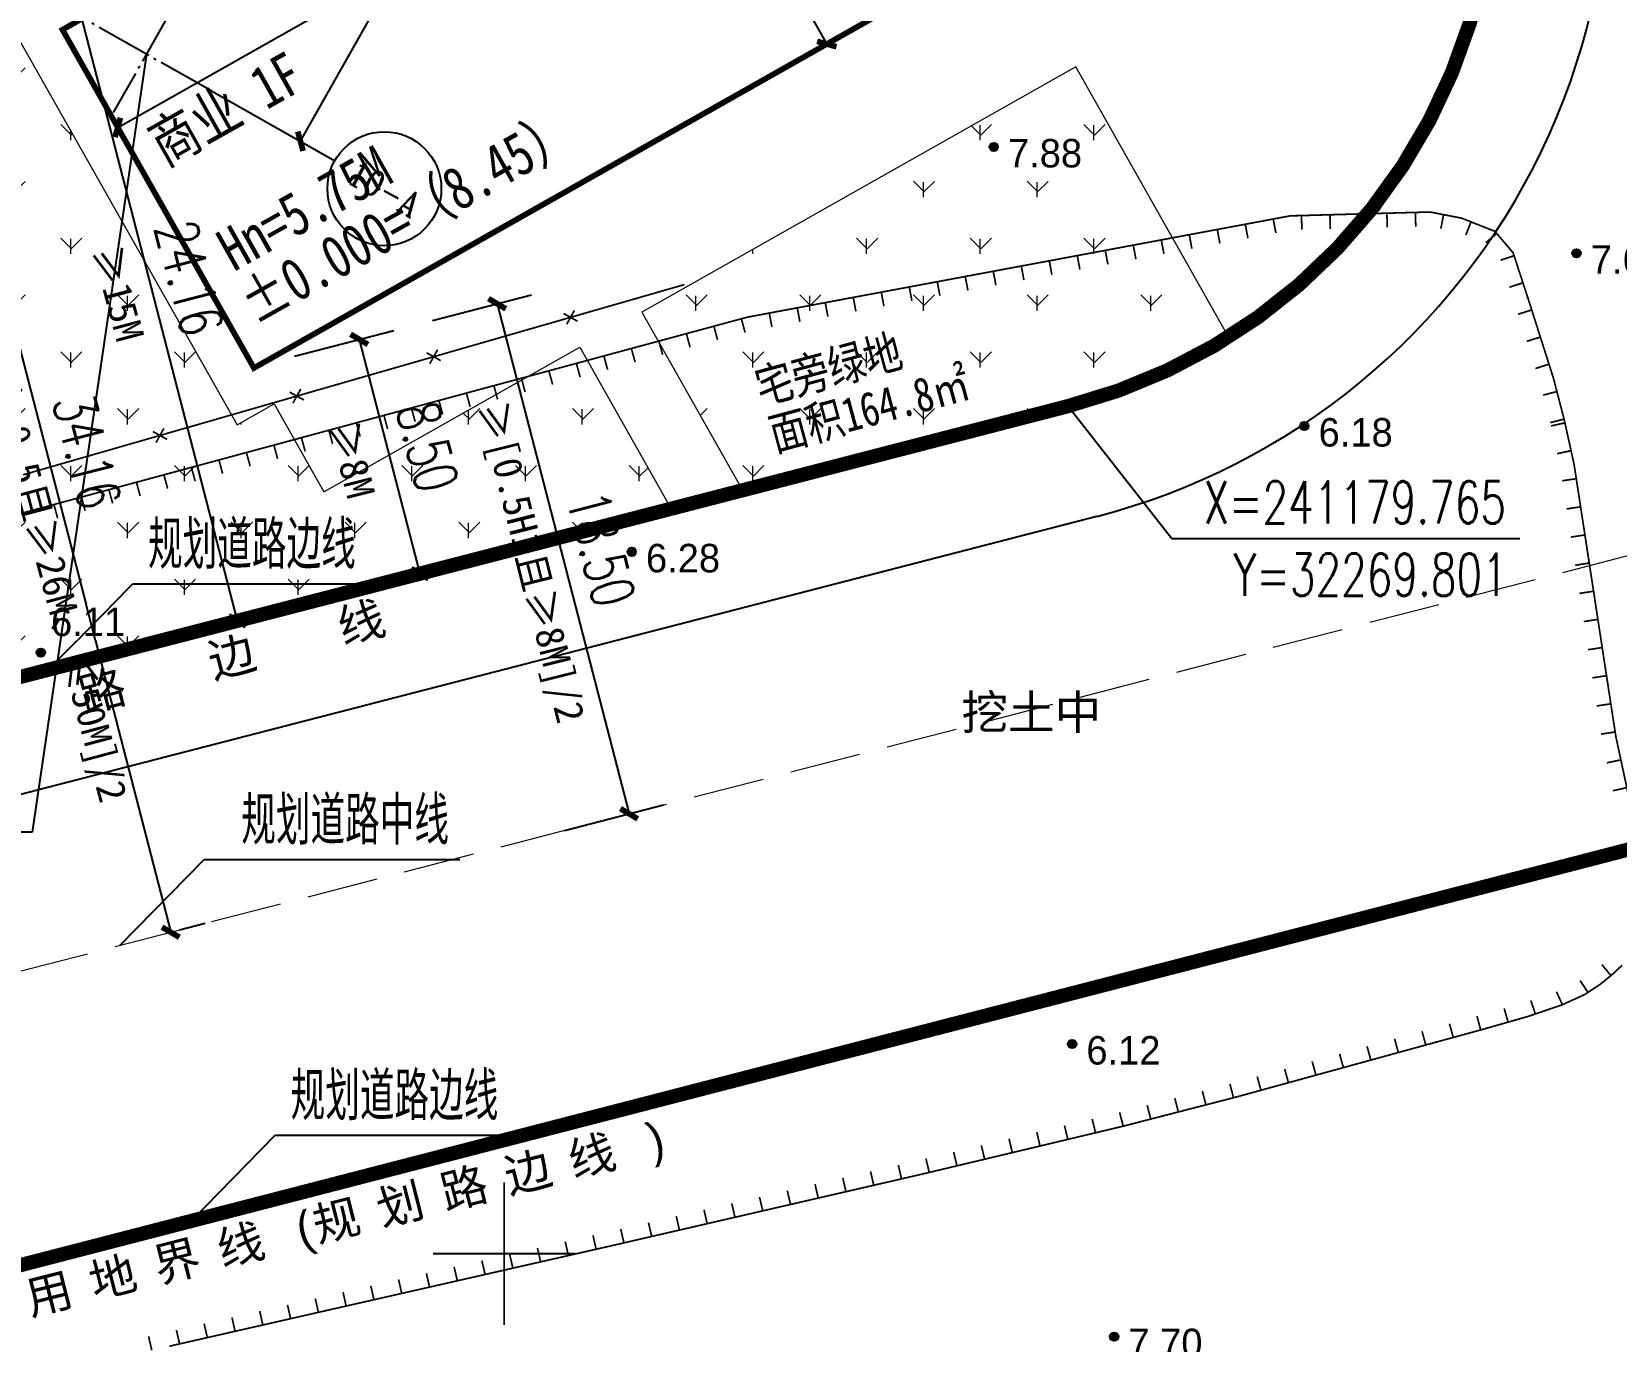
# Model space of a CAD drawing. Extents: x -83084 to 31773731, y -158416 to 241421036.
# Drawn here: x 32233.4 to 32289, y 241146.9 to 241192.9 of the extents above; entities that cross this region are included whole.
import ezdxf
from ezdxf.enums import TextEntityAlignment as Align
from ezdxf.xclip import XClip

# ---------------------------------------------------------------- set-up
doc = ezdxf.new("R2010")
doc.units = 0
doc.header["$LTSCALE"] = 1000
doc.header["$MEASUREMENT"] = 0
doc.header["$XCLIPFRAME"] = 0
for name, pattern in [('10010', [0]), ('2', [0]), ('721020', [0]), ('721120', [0]), ('CENTER2', [1.125, 0.75, -0.125, 0.125, -0.125]), ('DASH', [0.35, 0.25, -0.1]), ('DOTE', [2.42, 2, -0.2, 0.02, -0.2])]:
    doc.linetypes.add(name, pattern=pattern)
for name, color, linetype in [('AXIS', 3, 'Continuous'), ('AXIS_TEXT', 7, 'Continuous'), ('DIM_COOR', 3, 'Continuous'), ('DIM_LEAD', 3, 'Continuous'), ('DOTE', 14, 'DOTE'), ('GZ_BJT_总平面', 2, 'Continuous'), ('GZ_BJT_指标表', 7, 'Continuous'), ('GZ_BJT_用地界线', 1, 'Continuous'), ('GZ_BJT_绿地', 3, 'Continuous'), ('PUB_DIM', 3, 'Continuous'), ('PUB_TEXT', 7, 'Continuous'), ('Road_2', 134, 'Continuous'), ('ROOF', 4, 'Continuous'), ('规划道路边线', 165, 'Continuous')]:
    doc.layers.add(name, color=color, linetype=linetype)
doc.layers.add('地形', color=7, linetype='Continuous', true_color=0x323232)
doc.layers.add('建筑控制线', color=7, linetype='Continuous', true_color=0xff0505)
doc.layers.add('户型填色', color=252, linetype='Continuous', lineweight=0, plot=False)
for name, color, linetype, lineweight in [('绿地', 86, 'Continuous', 0), ('道路中线', 252, 'Continuous', 0), ('间距公式核对', 241, 'Continuous', 0)]:
    doc.layers.add(name, color=color, linetype=linetype, lineweight=lineweight)
doc.styles.add('_TCH_AXIS', font='COMPLEX', dxfattribs={"bigfont": 'GBCBIG'})
doc.styles.add('_TCH_DIM', font='SIMPLEX', dxfattribs={"bigfont": 'GBCBIG'})
doc.styles.add('_TCH_DIM_T3', font='SIMPLEX', dxfattribs={"width": 0.705882, "bigfont": 'GBCBIG'})
doc.styles.add('COMPLEX', font='COMPLEX')
doc.styles.add('DMHT', font='')
doc.styles.add('GKST', font='')
doc.styles.add('HZTXT', font='simhei.ttf')
doc.styles.add('JMHT', font='')
doc.styles.add('SXHT', font='')
doc.styles.add('黑体', font='simhei.ttf')
doc.styles.get('DMHT').set_extended_font_data('方正细等线简体')
doc.styles.get('GKST').set_extended_font_data('方正细等线简体')
doc.styles.get('JMHT').set_extended_font_data('方正细等线简体')
doc.styles.get('SXHT').set_extended_font_data('方正细等线简体')
doc.dimstyles.new('_TCH_ARCH_M_M&&1', dxfattribs={"dimtxt": 1.4875, "dimasz": 0.5, "dimexe": 1.25, "dimexo": 1.5, "dimgap": 0.63125, "dimtad": 1, "dimzin": 0, "dimdsep": 46, "dimtxsty": '_TCH_DIM_T3', "dimblk": 'ARCHTICK', "dimcen": 0.09, "dimclrt": 7, "dimazin": 2, "dimtfac": 1, "dimtdec": 0, "dimtix": 1, "dimtmove": 2, "dimatfit": 3, "dimfxl": 0, "dimtolj": 1, "dimtzin": 0, "dimarcsym": 0})
pattern_1 = [(90, (0, 0), (-1.99559095, 1.99559095), [0.52916132, -3.4620203]), (45, (0, 0), (-1.99559231, 1.99559231), [0.52916132, -2.2930323]), (135, (0, 0), (-1.99559231, -1.99559231), [0.52916132, -2.2930323])]

# ---------------------------------------------------------------- blocks, each defined once
blk = doc.blocks.new('jjjg')
at = {"layer": '建筑控制线', "color": 1, "linetype": 'CENTER2', "ltscale": 0.01, "const_width": 0.5}
blk.add_lwpolyline([(336.982, 292.091), (359.271, 296.561), (418.192, 308.38), (427.047, 309.682), (440.681, 282.215), (445.195, 273.123), (466.343, 230.518), (514.694, 142.859), (494.359, 136.702), (383.239, 107.973), (344.513, 97.96)], dxfattribs=at)
blk.add_lwpolyline([(341.257, 272.55), (357.562, 275.82), (421.674, 288.68, -0.217433), (437.845, 284.89, -0.048847), (440.681, 282.215), (445.195, 273.123, 0.074148), (468.473, 212.548), (486.181, 181.252, -0.182676), (488.344, 167.276, -0.284842), (473.781, 152.039), (378.233, 127.336, -0.414214), (366.048, 134.514), (335.41, 253.018), (334.652, 255.949), (333.542, 260.242, -0.43043), (341.257, 272.55, -0.099303)], format="xyb", dxfattribs=at)
for points in [[(437.845, 284.89, 0.217433), (421.674, 288.68), (357.562, 275.82), (361.317, 261.297), (334.652, 255.949), (366.048, 134.514, 0.414214), (378.233, 127.336), (473.781, 152.039, 0.284842), (488.344, 167.276), (464.121, 210.086, -0.088788)], [(494.359, 136.702), (383.239, 107.973), (344.513, 97.96), (232.405, 68.975), (183.609, 58.956), (152.953, 183.282), (146.967, 207.555), (168.731, 244.6), (203.627, 103.082, 0.417511), (228.052, 88.507), (339.507, 117.323, 0.414214), (346.685, 129.508), (366.048, 134.514, 0.414214), (378.233, 127.336), (473.781, 152.039, 0.284842), (488.344, 167.276, 0.182676), (486.181, 181.252), (468.473, 212.548, -0.074148), (445.195, 273.123), (466.343, 230.518), (514.694, 142.859)], [(494.359, 136.702), (383.239, 107.973), (344.513, 97.96), (232.405, 68.975), (183.609, 58.956), (152.953, 183.282), (146.967, 207.555), (168.731, 244.6), (203.627, 103.082, 0.417511), (228.052, 88.507), (339.507, 117.323, 0.414214), (346.685, 129.508), (366.048, 134.514, 0.414214), (378.233, 127.336), (473.781, 152.039, 0.284842), (488.344, 167.276, 0.182676), (486.181, 181.252), (468.473, 212.548, -0.074148), (445.195, 273.123), (466.343, 230.518), (514.694, 142.859)]]:
    blk.add_lwpolyline(points, format="xyb", close=True, dxfattribs=at)
blk = doc.blocks.new('24802001')
at = {"color": 0, "linetype": 'Continuous', "lineweight": -3, "const_width": 0.12}
for points in [[(-0.4, -0.4), (0.4, 0.4)], [(-0.4, 0.4), (0.4, -0.4)]]:
    blk.add_lwpolyline(points, dxfattribs=at)
blk = doc.blocks.new('85212001')
at = {"color": 0, "linetype": 'Continuous', "lineweight": -3, "const_width": 0.12}
blk.add_lwpolyline([(0, 0), (0, 1)], dxfattribs=at)
blk = doc.blocks.new('904')
at = {"linetype": '2'}
h = blk.add_hatch(color=0, dxfattribs=at)
edge = h.paths.add_edge_path(flags=0)
edge.add_arc((0, 0), 0.3, 0, 360)
at = {"color": 0, "linetype": 'Continuous', "lineweight": -3}
for radius in [0.3, 0.15]:
    blk.add_circle((0, 0), radius, dxfattribs=at)
blk = doc.blocks.new('ysdx12')
at = {"layer": '地形', "linetype": '721020', "lineweight": -3, "ltscale": 0.5, "const_width": 0.15}
blk.add_lwpolyline([(108.93, 203.583), (131.218, 208.054), (190.14, 219.873), (198.995, 221.175), (212.629, 193.708), (217.143, 184.616), (238.291, 142.011), (286.642, 54.352), (266.307, 48.195), (155.187, 19.465), (116.461, 9.453)], dxfattribs=at)
at = {"layer": '地形', "linetype": '721120', "lineweight": -3, "ltscale": 0.5, "const_width": 0.15}
blk.add_lwpolyline([(259.828, 76.979), (259.686, 76.539), (259.534, 76.102), (259.372, 75.669), (259.2, 75.239), (259.018, 74.814), (258.826, 74.393), (258.625, 73.977), (258.414, 73.565), (258.193, 73.159), (257.964, 72.757), (257.725, 72.362), (257.477, 71.971), (257.219, 71.587), (256.954, 71.208), (256.679, 70.836), (256.396, 70.47), (256.104, 70.111), (255.805, 69.759), (255.497, 69.414), (255.181, 69.076), (254.858, 68.745), (254.527, 68.422), (254.189, 68.106), (253.844, 67.799), (253.491, 67.499), (253.132, 67.208), (252.766, 66.926), (254.858, 68.745), (254.527, 68.422), (254.189, 68.106), (253.844, 67.799), (253.491, 67.499), (253.132, 67.208), (252.766, 66.926), (252.393, 66.651), (252.014, 66.386), (251.63, 66.129), (251.239, 65.881), (250.843, 65.643), (250.441, 65.413), (250.034, 65.193), (249.622, 64.983), (249.206, 64.782), (248.785, 64.591), (248.359, 64.409), (247.93, 64.237), (247.497, 64.076), (247.06, 63.924), (246.619, 63.783), (246.176, 63.651), (245.729, 63.532), (150.181, 38.829)], dxfattribs=at)
at = {"layer": '地形', "linetype": 'Continuous', "lineweight": -3, "ltscale": 0.5, "const_width": 0.06}
for points in [[(214.174, 30.517), (229.654, 34.036), (240.587, 36.558), (247.622, 38.235), (251.663, 39.277), (254.43, 40.038), (256.686, 40.657), (258.597, 41.182), (260.357, 41.664), (261.912, 42.111), (263.056, 42.501), (263.862, 42.867), (264.426, 43.24), (264.858, 43.596), (265.173, 43.894)], [(265.495, 49.416), (264.954, 51.939), (263.491, 61.477), (263.138, 63.076), (262.763, 64.518), (261.932, 67.13), (261.349, 68.919), (260.706, 69.671), (259.541, 70.132), (258.43, 70.348), (253.525, 70.213), (234.469, 66.656), (187.122, 53.859)], [(228.258, 66.649), (230.66, 67.34)], [(230.66, 67.34), (232.252, 67.798)], [(225.855, 65.958), (228.258, 66.649)], [(223.453, 65.266), (225.855, 65.958)], [(221.05, 64.575), (223.453, 65.266)], [(218.648, 63.884), (221.05, 64.575)], [(216.245, 63.192), (218.648, 63.884)], [(213.843, 62.501), (216.245, 63.192)], [(211.44, 61.81), (213.843, 62.501)], [(209.038, 61.118), (211.44, 61.81)]]:
    blk.add_lwpolyline(points, dxfattribs=at)
at = {"layer": '地形', "linetype": '10010', "lineweight": -3, "ltscale": 0.5, "const_width": 0.06}
for points in [[(225.928, 31.267), (225.928, 36.267)], [(223.428, 33.767), (228.428, 33.767)]]:
    blk.add_lwpolyline(points, dxfattribs=at)
at = {"layer": '地形', "linetype": 'Continuous', "xscale": 0.5, "yscale": 0.5}
for p in [(243.114, 72.633), (263.575, 68.898), (254.019, 62.832), (230.405, 58.414), (209.663, 54.875), (245.867, 41.129), (247.341, 30.853)]:
    blk.add_blockref('904', p, dxfattribs=at)
at = {"layer": '地形', "linetype": 'Continuous'}
for name, p, xscale, yscale, rotation in [('85212001', (252.929, 70.102), 0.4999999999999993, 0.4999999999999993, 190.5716898440321), ('85212001', (253.919, 70.224), 0.5000000000000007, 0.5000000000000007, 181.5823549339732), ('85212001', (254.918, 70.251), 0.5000000000000007, 0.5000000000000007, 181.5823549339732), ('85212001', (255.918, 70.279), 0.5000000000000007, 0.5000000000000007, 181.5823549339732), ('85212001', (256.917, 70.307), 0.5000000000000007, 0.5000000000000007, 181.5823549339732), ('85212001', (257.917, 70.334), 0.5000000000000007, 0.5000000000000007, 181.5823549339732), ('85212001', (258.908, 70.255), 0.4999999999999999, 0.4999999999999999, 168.9590588571441), ('85212001', (249.98, 69.551), 0.4999999999999993, 0.4999999999999993, 190.5716898440321), ('85212001', (250.963, 69.735), 0.4999999999999993, 0.4999999999999993, 190.5716898440321), ('85212001', (251.946, 69.918), 0.4999999999999993, 0.4999999999999993, 190.5716898440321), ('85212001', (259.871, 70.001), 0.5, 0.5, 158.428696666547), ('85212001', (260.772, 69.593), 0.4999999999999999, 0.4999999999999999, 130.5587654564703), ('85212001', (247.031, 69.001), 0.4999999999999993, 0.4999999999999993, 190.5716898440321), ('85212001', (248.014, 69.184), 0.4999999999999993, 0.4999999999999993, 190.5716898440321), ('85212001', (248.997, 69.368), 0.4999999999999993, 0.4999999999999993, 190.5716898440321), ('85212001', (244.082, 68.45), 0.4999999999999993, 0.4999999999999993, 190.5716898440321), ('85212001', (245.065, 68.634), 0.4999999999999993, 0.4999999999999993, 190.5716898440321), ('85212001', (246.048, 68.817), 0.4999999999999993, 0.4999999999999993, 190.5716898440321), ('85212001', (261.384, 68.812), 0.4999999999999999, 0.4999999999999999, 108.0434088575492), ('85212001', (241.133, 67.9), 0.4999999999999993, 0.4999999999999993, 190.5716898440321), ('85212001', (242.116, 68.083), 0.4999999999999993, 0.4999999999999993, 190.5716898440321), ('85212001', (243.099, 68.267), 0.4999999999999993, 0.4999999999999993, 190.5716898440321), ('85212001', (261.694, 67.861), 0.4999999999999999, 0.4999999999999999, 108.0434088575492), ('85212001', (238.184, 67.35), 0.4999999999999993, 0.4999999999999993, 190.5716898440321), ('85212001', (239.167, 67.533), 0.4999999999999993, 0.4999999999999993, 190.5716898440321), ('85212001', (240.15, 67.717), 0.4999999999999993, 0.4999999999999993, 190.5716898440321), ('24802001', (228.258, 66.649), 0.5, 0.5, 16.05305166288892), ('85212001', (235.235, 66.799), 0.4999999999999993, 0.4999999999999993, 190.5716898440321), ('85212001', (236.218, 66.983), 0.4999999999999993, 0.4999999999999993, 190.5716898440321), ('85212001', (237.201, 67.166), 0.4999999999999993, 0.4999999999999993, 190.5716898440321), ('85212001', (262.002, 66.91), 0.5, 0.5, 107.6451610176133), ('85212001', (233.29, 66.338), 0.4999999999999993, 0.4999999999999993, 195.1246256428708), ('85212001', (234.255, 66.599), 0.4999999999999993, 0.4999999999999993, 195.1246256428708), ('85212001', (231.359, 65.816), 0.4999999999999993, 0.4999999999999993, 195.1246256428708), ('85212001', (232.325, 66.077), 0.4999999999999993, 0.4999999999999993, 195.1246256428708), ('85212001', (262.305, 65.957), 0.5, 0.5, 107.6451610176133), ('24802001', (223.453, 65.266), 0.5, 0.5, 16.05305166288892), ('85212001', (229.429, 65.294), 0.4999999999999993, 0.4999999999999993, 195.1246256428708), ('85212001', (230.394, 65.555), 0.4999999999999993, 0.4999999999999993, 195.1246256428708), ('85212001', (226.533, 64.511), 0.4999999999999993, 0.4999999999999993, 195.1246256428708), ('85212001', (227.498, 64.772), 0.4999999999999993, 0.4999999999999993, 195.1246256428708), ('85212001', (228.463, 65.033), 0.4999999999999993, 0.4999999999999993, 195.1246256428708), ('85212001', (262.608, 65.004), 0.5, 0.5, 107.6451610176133), ('24802001', (218.648, 63.884), 0.5, 0.5, 16.05305166288892), ('85212001', (224.602, 63.989), 0.4999999999999993, 0.4999999999999993, 195.1246256428708), ('85212001', (225.567, 64.25), 0.4999999999999993, 0.4999999999999993, 195.1246256428708), ('85212001', (262.887, 64.044), 0.4999999999999993, 0.4999999999999993, 104.5930431756689), ('85212001', (222.671, 63.468), 0.4999999999999993, 0.4999999999999993, 195.1246256428708), ('85212001', (223.636, 63.729), 0.4999999999999993, 0.4999999999999993, 195.1246256428708), ('85212001', (220.74, 62.946), 0.4999999999999993, 0.4999999999999993, 195.1246256428708), ('85212001', (221.706, 63.207), 0.4999999999999993, 0.4999999999999993, 195.1246256428708), ('85212001', (263.138, 63.076), 0.4999999999999993, 0.4999999999999993, 104.5930431756689), ('85212001', (263.168, 62.943), 0.4999999999999999, 0.4999999999999999, 102.4259402652397), ('24802001', (213.843, 62.501), 0.5, 0.5, 16.05305166288892), ('85212001', (218.81, 62.424), 0.4999999999999993, 0.4999999999999993, 195.1246256428708), ('85212001', (219.775, 62.685), 0.4999999999999993, 0.4999999999999993, 195.1246256428708), ('85212001', (216.879, 61.902), 0.4999999999999993, 0.4999999999999993, 195.1246256428708), ('85212001', (217.844, 62.163), 0.4999999999999993, 0.4999999999999993, 195.1246256428708), ('85212001', (263.383, 61.967), 0.4999999999999999, 0.4999999999999999, 102.4259402652397), ('85212001', (214.948, 61.38), 0.4999999999999993, 0.4999999999999993, 195.1246256428708), ('85212001', (215.914, 61.641), 0.4999999999999993, 0.4999999999999993, 195.1246256428708), ('85212001', (213.017, 60.858), 0.4999999999999993, 0.4999999999999993, 195.1246256428708), ('85212001', (213.983, 61.119), 0.4999999999999993, 0.4999999999999993, 195.1246256428708), ('85212001', (263.566, 60.984), 0.5, 0.5, 98.72169645191003), ('85212001', (210.121, 60.076), 0.4999999999999993, 0.4999999999999993, 195.1246256428708), ('85212001', (211.087, 60.337), 0.4999999999999993, 0.4999999999999993, 195.1246256428708), ('85212001', (212.052, 60.597), 0.4999999999999993, 0.4999999999999993, 195.1246256428708), ('85212001', (263.718, 59.996), 0.5, 0.5, 98.72169645191003), ('85212001', (263.87, 59.007), 0.5, 0.5, 98.72169645191003), ('85212001', (264.021, 58.019), 0.5, 0.5, 98.72169645191003), ('85212001', (264.173, 57.03), 0.5, 0.5, 98.72169645191003), ('85212001', (264.325, 56.042), 0.5, 0.5, 98.72169645191003), ('85212001', (264.476, 55.053), 0.5, 0.5, 98.72169645191003), ('85212001', (264.628, 54.065), 0.5, 0.5, 98.72169645191003), ('85212001', (264.779, 53.077), 0.5, 0.5, 98.72169645191003), ('85212001', (264.931, 52.088), 0.5, 0.5, 98.72169645191003), ('85212001', (265.132, 51.109), 0.5, 0.5, 102.0973262038921), ('85212001', (265.341, 50.131), 0.5, 0.5, 102.0973262038921), ('85212001', (264.782, 43.534), 0.5, 0.5, 39.43586960715823), ('85212001', (263.977, 42.943), 0.4999999999999998, 0.4999999999999998, 33.5649019588983), ('85212001', (263.077, 42.511), 0.5, 0.5, 24.376673647756), ('85212001', (261.173, 41.899), 0.5, 0.5, 16.02630464209913), ('85212001', (262.131, 42.186), 0.4999999999999999, 0.4999999999999999, 18.82833510758352), ('85212001', (259.247, 41.36), 0.5, 0.5, 15.33572299813937), ('85212001', (260.212, 41.625), 0.5, 0.5, 15.33572299813937), ('85212001', (257.319, 40.831), 0.4999999999999999, 0.4999999999999999, 15.3472011310396), ('85212001', (258.283, 41.096), 0.4999999999999999, 0.4999999999999999, 15.3472011310396), ('85212001', (255.39, 40.301), 0.4999999999999999, 0.4999999999999999, 15.35688633928264), ('85212001', (256.354, 40.566), 0.4999999999999999, 0.4999999999999999, 15.35688633928264), ('85212001', (253.461, 39.772), 0.5, 0.5, 15.3630710755761), ('85212001', (254.426, 40.037), 0.5, 0.5, 15.3630710755761), ('85212001', (250.564, 38.994), 0.5, 0.5, 14.46326536941321), ('85212001', (251.532, 39.244), 0.5, 0.5, 14.46326536941321), ('85212001', (252.497, 39.507), 0.5, 0.5, 15.3630710755761), ('85212001', (248.627, 38.495), 0.5, 0.5, 14.46326536941321), ('85212001', (249.596, 38.744), 0.5, 0.5, 14.46326536941321), ('85212001', (246.687, 38.012), 0.4999999999999998, 0.4999999999999998, 13.4111293692861), ('85212001', (247.659, 38.245), 0.5, 0.5, 14.46326536941321), ('85212001', (243.768, 37.316), 0.4999999999999998, 0.4999999999999998, 13.4111293692861), ('85212001', (244.741, 37.548), 0.4999999999999998, 0.4999999999999998, 13.4111293692861), ('85212001', (245.714, 37.78), 0.4999999999999998, 0.4999999999999998, 13.4111293692861), ('85212001', (241.823, 36.852), 0.4999999999999998, 0.4999999999999998, 13.4111293692861), ('85212001', (242.796, 37.084), 0.4999999999999998, 0.4999999999999998, 13.4111293692861), ('85212001', (239.876, 36.394), 0.5, 0.5, 12.98779851339694), ('85212001', (240.85, 36.621), 0.4999999999999998, 0.4999999999999998, 13.4111293692861), ('85212001', (236.953, 35.72), 0.5, 0.5, 12.98779851339694), ('85212001', (237.927, 35.944), 0.5, 0.5, 12.98779851339694), ('85212001', (238.902, 36.169), 0.5, 0.5, 12.98779851339694), ('85212001', (235.004, 35.27), 0.5, 0.5, 12.98779851339694), ('85212001', (235.979, 35.495), 0.5, 0.5, 12.98779851339694), ('85212001', (232.081, 34.596), 0.5, 0.5, 12.98779851339694), ('85212001', (233.055, 34.821), 0.5, 0.5, 12.98779851339694), ('85212001', (234.03, 35.045), 0.5, 0.5, 12.98779851339694), ('85212001', (230.132, 34.146), 0.5, 0.5, 12.98779851339694), ('85212001', (231.106, 34.371), 0.5, 0.5, 12.98779851339694), ('85212001', (227.207, 33.48), 0.5, 0.5, 12.80955106662712), ('85212001', (228.182, 33.702), 0.5, 0.5, 12.80955106662712), ('85212001', (229.157, 33.923), 0.5, 0.5, 12.80955106662712), ('85212001', (225.257, 33.036), 0.5, 0.5, 12.80955106662712), ('85212001', (226.232, 33.258), 0.5, 0.5, 12.80955106662712), ('85212001', (222.331, 32.371), 0.5, 0.5, 12.80955106662712), ('85212001', (223.307, 32.593), 0.5, 0.5, 12.80955106662712), ('85212001', (224.282, 32.815), 0.5, 0.5, 12.80955106662712), ('85212001', (220.381, 31.928), 0.5, 0.5, 12.80955106662712), ('85212001', (221.356, 32.15), 0.5, 0.5, 12.80955106662712), ('85212001', (217.456, 31.263), 0.5, 0.5, 12.80955106662712), ('85212001', (218.431, 31.484), 0.5, 0.5, 12.80955106662712), ('85212001', (219.406, 31.706), 0.5, 0.5, 12.80955106662712), ('85212001', (215.506, 30.819), 0.5, 0.5, 12.80955106662712), ('85212001', (216.481, 31.041), 0.5, 0.5, 12.80955106662712), ('85212001', (213.556, 30.375), 0.5, 0.5, 12.88356726534161), ('85212001', (214.531, 30.598), 0.5, 0.5, 12.80955106662712)]:
    blk.add_blockref(name, p, dxfattribs=dict(at, xscale=xscale, yscale=yscale, rotation=rotation))
at = {"layer": '地形'}
for s, rotation, style, p in [('线', 14.8446, 'JMHT', (220.905, 55.941)), ('边', 14.8446, 'JMHT', (216.36, 54.736)), ('路', 14.8446, 'JMHT', (211.814, 53.532)), (')', 14.2384, 'SXHT', (231.241, 37.778)), ('线', 14.2384, 'SXHT', (228.999, 37.21)), ('边', 14.2384, 'SXHT', (226.757, 36.641)), ('路', 14.2384, 'SXHT', (224.516, 36.072)), ('划', 14.2384, 'SXHT', (222.274, 35.503)), ('规', 14.2384, 'SXHT', (220.032, 34.934)), ('(', 14.2384, 'SXHT', (218.912, 34.65)), ('线', 14.2384, 'SXHT', (216.67, 34.081)), ('界', 14.2384, 'SXHT', (214.428, 33.512)), ('地', 14.2384, 'SXHT', (212.186, 32.943)), ('用', 14.2384, 'SXHT', (209.945, 32.374))]:
    blk.add_text(s, height=1.2, rotation=rotation, dxfattribs=dict(at, style=style)).set_placement(p, align=Align.MIDDLE_CENTER)
at = {"layer": '地形', "style": 'GKST'}
blk.add_text('挖土中', height=1.2, dxfattribs=at).set_placement((241.981, 51.818), align=Align.BOTTOM_LEFT)
for points in [[(243.614, 73.033), (246.189, 73.033), (246.189, 71.783), (243.614, 71.783)], [(264.075, 69.298), (266.65, 69.298), (266.65, 68.048), (264.075, 68.048)], [(254.519, 63.232), (257.094, 63.232), (257.094, 61.982), (254.519, 61.982)], [(230.905, 58.814), (233.48, 58.814), (233.48, 57.564), (230.905, 57.564)], [(210.02, 56.573), (212.595, 56.573), (212.595, 55.323), (210.02, 55.323)], [(246.367, 41.529), (248.942, 41.529), (248.942, 40.279), (246.367, 40.279)], [(247.841, 31.253), (250.416, 31.253), (250.416, 30.003), (247.841, 30.003)]]:
    blk.add_wipeout(points).dxf.layer = '地形'
at = {"layer": '地形', "style": 'DMHT'}
for s, p in [('7.88', (243.614, 72.913)), ('7.63', (264.075, 69.178)), ('6.18', (254.519, 63.112)), ('6.28', (230.905, 58.694)), ('6.11', (210.02, 56.453)), ('6.12', (246.367, 41.409)), ('7.70', (247.841, 31.133))]:
    blk.add_text(s, height=1, dxfattribs=at).set_placement(p, align=Align.TOP_LEFT)
blk = doc.blocks.new('tr43')
at = {"linetype": 'ByBlock', "const_width": 0.2}
blk.add_lwpolyline([(58.076, -13.65), (58.076, 0), (7.276, 0), (-0.524, 0), (-0.524, 3.5), (-0.524, 25.3), (-14.174, 25.3), (-14.174, -5.023), (-5.547, -13.65)], close=True, dxfattribs=at)
blk = doc.blocks.new('Yms')
at = {"ltscale": 10}
blk.add_line((1, 3.701), (1, 0.401), dxfattribs=at)
at = {"ltscale": 10, "const_width": 0.2}
blk.add_lwpolyline([(-9.1, -9.75), (-5.35, -9.75), (-5.35, -6.1), (-2.4, -6.1), (-2.4, -4.499), (-0.7, -4.499), (-0.7, -4.699), (0.6, -4.699), (0.6, -8.799), (1.9, -8.799), (1.9, -10.249), (0.4, -10.249), (0.4, -13.199), (-1.6, -13.199), (-1.6, -11.899), (-3.7, -11.899), (-3.7, -17.499), (14.1, -17.499), (14.1, -11.899), (12, -11.899), (12, -13.199), (10, -13.199), (10, -10.249), (8.4, -10.249), (8.4, -7.299), (8.6, -7.299), (8.6, -4.999), (10, -4.999), (10, -3.199), (12.2, -3.199), (12.2, -5.599), (20.8, -5.599), (20.8, 1.301), (11.5, 1.301), (11.5, -0.999), (9.8, -0.999), (9.8, -2.499), (6.3, -2.499), (6.3, -0.999), (5.9, -0.999), (5.9, -0.759), (5, -0.759), (5, 1.001), (7.55, 1.001), (7.55, 3.201), (7.8, 3.201), (7.8, 6.901), (7.3, 6.901), (7.3, 12.801), (0.6, 12.801), (0.6, 9.201), (3, 9.201), (3, 6.901), (1.1, 6.901), (1.1, 3.701), (1.5, 3.701), (1.5, 0.401), (-0.7, 0.401), (-0.7, 1.801), (-2.4, 1.801), (-2.4, 3.4), (-5.35, 3.4), (-5.35, 7.05), (-9.1, 7.05), (-9.1, 2.05), (-9.6, 2.05), (-9.6, -4.75), (-9.1, -4.75)], close=True, dxfattribs=at)
at = {"ltscale": 10}
for points in [[(0.1, 9.201), (0.6, 9.201), (0.6, 12.801), (0.1, 12.801)], [(7.3, 12.801), (7.3, 6.901), (7.8, 6.901), (7.8, 12.801)], [(0.6, 6.901), (3, 6.901), (3, 9.201), (0.6, 9.201)], [(-9.6, 7.05), (-9.1, 7.05), (-9.1, 2.05), (-9.6, 2.05)], [(0.6, 3.701), (1.1, 3.701), (1.1, 6.901), (0.6, 6.901)], [(7.8, 3.201), (9.4, 3.201), (9.4, 6.901), (7.8, 6.901)], [(-5.35, 3.4), (-2.95, 3.4), (-2.95, 5.4), (-5.35, 5.4)], [(-2.45, 5.4), (-2.45, 4.2), (-2.95, 4.2), (-2.95, 5.4)], [(-10.9, 2.05), (-9.6, 2.05), (-9.6, -4.75), (-10.9, -4.75)], [(11.5, 1.301), (20.8, 1.301), (20.8, 1.801), (11.5, 1.801)], [(-0.7, -2.899), (-0.7, -2.8), (-5.15, -2.8), (-5.15, -6.1), (-1.9, -6.1), (-1.9, -4.999), (-0.7, -4.999), (-0.7, -4.699), (0.6, -4.699), (0.6, -8.799), (3.6, -8.799), (3.6, -1.099), (0.6, -1.099), (0.6, -2.899)], [(12.2, -3.199), (10, -3.199), (10, -4.999), (9.8, -4.999), (9.8, -5.599), (12.2, -5.599)], [(-9.6, -9.75), (-9.1, -9.75), (-9.1, -4.75), (-9.6, -4.75)], [(8.6, -5.499), (9.8, -5.499), (9.8, -4.999), (8.6, -4.999)], [(-5.35, -6.1), (-2.95, -6.1), (-2.95, -8.1), (-5.35, -8.1)], [(12.2, -7.099), (16, -7.099), (16, -5.599), (12.2, -5.599)], [(16, -6.1), (20.8, -6.1), (20.8, -5.599), (16, -5.599)], [(-2.45, -6.9), (-2.45, -8.1), (-2.95, -8.1), (-2.95, -6.9)], [(-1.6, -13.199), (-1.6, -11.899), (-1.8, -11.899), (-1.8, -10.799), (0.4, -10.799), (0.4, -13.199)], [(12, -13.199), (12, -11.899), (12.2, -11.899), (12.2, -10.799), (10, -10.799), (10, -13.199)], [(-3.2, -11.399), (-1.8, -11.399), (-1.8, -11.899), (-3.2, -11.899)], [(12.2, -11.399), (13.6, -11.399), (13.6, -11.899), (12.2, -11.899)], [(1.6, -17.499), (-3.7, -17.499), (-3.7, -17.999), (1.6, -17.999)], [(8.8, -17.499), (14.1, -17.499), (14.1, -17.999), (8.8, -17.999)]]:
    blk.add_lwpolyline(points, close=True, dxfattribs=at)
for points in [[(-0.7, 1.801), (-0.7, 2.301), (-1.9, 2.301), (-1.9, 3.4), (-2.4, 3.4), (-2.4, 1.801)], [(6.3, -0.999), (9.8, -0.999), (9.8, -2.499), (6.3, -2.499)], [(-0.7, -4.499), (-0.7, -4.999), (-1.9, -4.999), (-1.9, -6.1), (-2.4, -6.1), (-2.4, -4.499)], [(1.9, -8.799), (1.4, -8.799), (1.4, -9.75), (0.4, -9.75), (0.4, -10.249), (1.9, -10.249)], [(8.4, -8.599), (8.9, -8.599), (8.9, -9.75), (10, -9.75), (10, -10.249), (8.4, -10.249)], [(8.8, -18.999), (1.6, -18.999), (1.6, -17.499), (8.8, -17.499)]]:
    blk.add_lwpolyline(points, close=True)
for points in [[(11.5, -0.499), (5.5, -0.499), (5.5, 1.001)], [(6.8, -7.299), (6.8, -8.599), (6.7, -8.599), (6.7, -13.099), (10, -13.099), (10, -9.75), (8.9, -9.75), (8.9, -8.599), (8.4, -8.599), (8.4, -7.299), (8.6, -7.299), (8.6, -2.499), (6.1, -2.499), (6.1, -7.299), (6.8, -7.299)]]:
    blk.add_lwpolyline(points, dxfattribs=at)
at = {"layer": '户型填色', "ltscale": 10}
for points in [[(5, 1.001), (7.55, 1.001), (7.55, 3.201), (7.8, 3.201), (7.8, 6.9), (7.3, 6.901), (7.3, 12.801), (0.6, 12.801), (0.6, 9.201), (3, 9.201), (3, 6.901), (1.1, 6.901), (1.1, 3.701), (1.5, 3.701), (1.5, 1.101), (5, 1.101)], [(-0.7, 1.801), (-0.7, 0.301), (-0.8, 0.301), (-0.8, -1.399), (-9.6, -1.399), (-9.6, 2.05), (-9.1, 2.05), (-9.1, 7.05), (-5.35, 7.05), (-5.35, 3.4), (-2.4, 3.4), (-2.4, 1.801)], [(-0.7, -4.499), (-0.7, -2.799), (-0.8, -2.799), (-0.8, -1.399), (-9.6, -1.399), (-9.6, -4.75), (-9.1, -4.75), (-9.1, -9.75), (-5.35, -9.75), (-5.35, -6.1), (-2.4, -6.1), (-2.4, -4.499)], [(5.2, -17.499), (5.2, -8.899), (3.6, -8.899), (3.6, -8.799), (1.9, -8.799), (1.9, -10.249), (0.4, -10.249), (0.4, -13.199), (-1.6, -13.199), (-1.6, -11.899), (-3.7, -11.899), (-3.7, -17.499)], [(5.2, -17.499), (5.2, -8.899), (6.7, -8.899), (6.7, -8.599), (8.4, -8.599), (8.4, -10.249), (10, -10.249), (10, -13.199), (12, -13.199), (12, -11.899), (14.1, -11.899), (14.1, -17.499)]]:
    blk.add_lwpolyline(points, close=True, dxfattribs=at)
blk = doc.blocks.new('_ArchTick')
at = {"color": 0, "linetype": 'ByBlock', "const_width": 0.4}
blk.add_lwpolyline([(-0.5, -0.5), (0.5, 0.5)], dxfattribs=at)
blk = doc.blocks.new('*D149')
at = {"layer": 'Defpoints', "color": 0, "transparency": 16777216}
for p in [(174.123, 22.869), (179.975, 15.603), (176.25, 14.64)]:
    blk.add_point(p, dxfattribs=at)
at = {"layer": 'PUB_DIM', "color": 0, "lineweight": -2, "transparency": 16777216}
for p, q in [((175.575, 23.245), (179.057, 24.145)), ((177.847, 23.832), (179.975, 15.603)), ((177.703, 15.015), (181.185, 15.916))]:
    blk.add_line(p, q, dxfattribs=at)
at = {"layer": 'PUB_DIM', "color": 0, "lineweight": -2, "transparency": 16777216, "xscale": 0.5, "yscale": 0.5, "zscale": 0.5}
for p, rotation in [((177.847, 23.832), 104.4961532857642), ((179.975, 15.603), 284.4961532857643)]:
    blk.add_blockref('_ArchTick', p, dxfattribs=dict(at, rotation=rotation))
at = {"layer": 'PUB_DIM', "color": 7, "transparency": 16777216, "insert": (180.242, 20.062), "char_height": 1.4875, "attachment_point": 5, "rotation": 284.4962, "style": '_TCH_DIM_T3'}
blk.add_mtext('\\A1;8.50', dxfattribs=at)
blk = doc.blocks.new('*D150')
at = {"layer": 'Defpoints', "color": 0, "transparency": 16777216}
for p in [(178.964, 24.121), (187.319, 7.173), (183.594, 6.21)]:
    blk.add_point(p, dxfattribs=at)
at = {"layer": 'PUB_DIM', "color": 0, "lineweight": -2, "transparency": 16777216}
for p, q in [((180.416, 24.496), (183.898, 25.397)), ((182.688, 25.084), (187.319, 7.173)), ((185.047, 6.585), (188.529, 7.486))]:
    blk.add_line(p, q, dxfattribs=at)
at = {"layer": 'PUB_DIM', "color": 0, "lineweight": -2, "transparency": 16777216, "xscale": 0.5, "yscale": 0.5, "zscale": 0.5}
for p, rotation in [((182.688, 25.084), 104.4961532857695), ((187.319, 7.173), 284.4961532857695)]:
    blk.add_blockref('_ArchTick', p, dxfattribs=dict(at, rotation=rotation))
at = {"layer": 'PUB_DIM', "color": 7, "transparency": 16777216, "insert": (186.334, 16.472), "char_height": 1.4875, "attachment_point": 5, "rotation": 284.4962, "style": '_TCH_DIM_T3'}
blk.add_mtext('\\A1;18.50', dxfattribs=at)
blk = doc.blocks.new('*D212')
at = {"layer": 'Defpoints', "color": 0, "transparency": 16777216}
for p in [(166.376, 37.046), (173.565, 13.946), (172.425, 13.651)]:
    blk.add_point(p, dxfattribs=at)
at = {"layer": 'PUB_DIM', "color": 0, "lineweight": -2, "transparency": 16777216}
for p, q in [((167.516, 37.341), (173.565, 13.946)), ((167.828, 37.422), (168.726, 37.654)), ((173.877, 14.026), (174.775, 14.258))]:
    blk.add_line(p, q, dxfattribs=at)
at = {"layer": 'PUB_DIM', "color": 0, "lineweight": -2, "transparency": 16777216, "xscale": 0.5, "yscale": 0.5, "zscale": 0.5}
for p, rotation in [((167.516, 37.341), 104.4961532846116), ((173.565, 13.946), 284.4961532846116)]:
    blk.add_blockref('_ArchTick', p, dxfattribs=dict(at, rotation=rotation))
at = {"layer": 'PUB_DIM', "color": 7, "transparency": 16777216, "insert": (171.872, 25.987), "char_height": 1.4875, "attachment_point": 5, "rotation": 284.4962, "style": '_TCH_DIM_T3'}
blk.add_mtext('\\A1;24.16', dxfattribs=at)
blk = doc.blocks.new('*D213')
at = {"layer": 'Defpoints', "color": 0, "transparency": 16777216}
for p in [(161.535, 35.795), (171.227, 3.012), (170.087, 2.718)]:
    blk.add_point(p, dxfattribs=at)
at = {"layer": 'PUB_DIM', "color": 0, "lineweight": -2, "transparency": 16777216}
for p, q in [((162.987, 36.17), (163.885, 36.402)), ((162.675, 36.089), (171.227, 3.012)), ((171.539, 3.093), (172.437, 3.325))]:
    blk.add_line(p, q, dxfattribs=at)
at = {"layer": 'PUB_DIM', "color": 0, "lineweight": -2, "transparency": 16777216, "xscale": 0.5, "yscale": 0.5, "zscale": 0.5}
for p, rotation in [((162.675, 36.089), 104.4961532844055), ((171.227, 3.012), 284.4961532844056)]:
    blk.add_blockref('_ArchTick', p, dxfattribs=dict(at, rotation=rotation))
at = {"layer": 'PUB_DIM', "color": 7, "transparency": 16777216, "insert": (168.282, 19.895), "char_height": 1.4875, "attachment_point": 5, "rotation": 284.4962, "style": '_TCH_DIM_T3'}
blk.add_mtext('\\A1;34.16', dxfattribs=at)
blk = doc.blocks.new('*D262')
at = {"layer": 'Defpoints', "color": 0, "transparency": 16777216}
for p in [(189.448, 47.163), (196.169, 35.282), (194.262, 34.203)]:
    blk.add_point(p, dxfattribs=at)
at = {"layer": 'PUB_DIM', "color": 0, "lineweight": -2, "transparency": 16777216}
for p, q in [((188.143, 46.424), (186.454, 45.469)), ((187.542, 46.084), (194.262, 34.203)), ((194.863, 34.543), (193.174, 33.588))]:
    blk.add_line(p, q, dxfattribs=at)
at = {"layer": 'PUB_DIM', "color": 0, "lineweight": -2, "transparency": 16777216, "xscale": 0.5, "yscale": 0.5, "zscale": 0.5}
for p, rotation in [((187.542, 46.084), 119.4942166188473), ((194.262, 34.203), 299.4942166188472)]:
    blk.add_blockref('_ArchTick', p, dxfattribs=dict(at, rotation=rotation))
at = {"layer": 'PUB_DIM', "color": 7, "transparency": 16777216, "insert": (192.099, 40.821), "char_height": 1.4875, "attachment_point": 5, "rotation": 299.4942, "style": '_TCH_DIM_T3'}
blk.add_mtext('\\A1;13.65', dxfattribs=at)
blk = doc.blocks.new('*D263')
at = {"layer": 'Defpoints', "color": 0, "transparency": 16777216}
for p in [(201.329, 53.883), (203.272, 50.449), (167.427, 34.707)]:
    blk.add_point(p, dxfattribs=at)
at = {"layer": 'PUB_DIM', "color": 0, "lineweight": -2, "transparency": 16777216}
for p, q in [((202.068, 52.578), (203.887, 49.361)), ((169.369, 31.273), (203.272, 50.449)), ((168.166, 33.401), (169.985, 30.185))]:
    blk.add_line(p, q, dxfattribs=at)
at = {"layer": 'PUB_DIM', "color": 0, "lineweight": -2, "transparency": 16777216, "xscale": 0.5, "yscale": 0.5, "zscale": 0.5}
for p, rotation in [((203.272, 50.449), 29.49421672009506), ((169.369, 31.273), 209.494216720095)]:
    blk.add_blockref('_ArchTick', p, dxfattribs=dict(at, rotation=rotation))
at = {"layer": 'PUB_DIM', "color": 7, "transparency": 16777216, "insert": (184.907, 41.645), "char_height": 1.4875, "attachment_point": 5, "rotation": 29.4942, "style": '_TCH_DIM_T3'}
blk.add_mtext('\\A1;38.95', dxfattribs=at)
blk = doc.blocks.new('ghdlbx')
at = {"layer": '规划道路边线', "linetype": '721120', "lineweight": -3, "ltscale": 0.5, "const_width": 0.15}
blk.add_lwpolyline([(259.828, 76.979), (259.686, 76.539), (259.534, 76.102), (259.372, 75.669), (259.2, 75.239), (259.018, 74.814), (258.826, 74.393), (258.625, 73.977), (258.414, 73.565), (258.193, 73.159), (257.964, 72.757), (257.725, 72.362), (257.477, 71.971), (257.219, 71.587), (256.954, 71.208), (256.679, 70.836), (256.396, 70.47), (256.104, 70.111), (255.805, 69.759), (255.497, 69.414), (255.181, 69.076), (254.858, 68.745), (254.527, 68.422), (254.189, 68.106), (253.844, 67.799), (253.491, 67.499), (253.132, 67.208), (252.766, 66.926), (254.858, 68.745), (254.527, 68.422), (254.189, 68.106), (253.844, 67.799), (253.491, 67.499), (253.132, 67.208), (252.766, 66.926), (252.393, 66.651), (252.014, 66.386), (251.63, 66.129), (251.239, 65.881), (250.843, 65.643), (250.441, 65.413), (250.034, 65.193), (249.622, 64.983), (249.206, 64.782), (248.785, 64.591), (248.359, 64.409), (247.93, 64.237), (247.497, 64.076), (247.06, 63.924), (246.619, 63.783), (246.176, 63.651), (245.729, 63.532), (150.181, 38.829)], dxfattribs=at)
at = {"layer": '规划道路边线', "linetype": '721020', "lineweight": -3, "ltscale": 0.5, "const_width": 0.15}
blk.add_lwpolyline([(266.307, 48.195), (155.187, 19.465)], dxfattribs=at)
at = {"layer": '道路中线', "linetype": 'DASH', "ltscale": 0.01}
blk.add_line((-31.711, -18.528), (296.112, 66.23), dxfattribs=at)
blk = doc.blocks.new('zbyd')
at = {"layer": 'DIM_COOR', "color": 3}
for p, q in [((-40.913, 9.18), (-37.271, 4.527)), ((-37.271, 4.527), (-25.061, 4.527))]:
    blk.add_line(p, q, dxfattribs=at)
at = {"layer": 'DIM_LEAD'}
for p, q in [((-76.71, -0.075), (-73.755, 2.938)), ((-73.755, 2.938), (-65.543, 2.938)), ((-74.207, -9.757), (-71.252, -6.744)), ((-71.252, -6.744), (-62.27, -6.744)), ((-71.704, -19.438), (-68.749, -16.425)), ((-68.749, -16.425), (-60.537, -16.425))]:
    blk.add_line(p, q, dxfattribs=at)
at = {"layer": 'PUB_TEXT', "style": '_TCH_DIM', "width": 0.705882}
for s, p in [('X=241179.765', (-36.161, 5.052)), ('Y=32269.801', (-35.111, 2.514))]:
    blk.add_text(s, height=1.4875, dxfattribs=at).set_placement(p)
at = {"layer": 'PUB_TEXT', "style": '_TCH_DIM'}
for s, p in [('规划道路边线', (-73.217, 3.463)), ('规划道路中线', (-69.944, -6.219)), ('规划道路边线', (-68.211, -15.9))]:
    blk.add_text(s, height=1.6879, dxfattribs=at).set_placement(p)
blk = doc.blocks.new('_AXISO')
blk.add_circle((0, 0), 0.5)
at = {"layer": 'AXIS_TEXT', "style": 'COMPLEX', "width": 1.041667}
blk.add_attdef('A', text='', height=0.56, dxfattribs=at).set_placement((-0.25, -0.28), (0.25, -0.28), align=Align.FIT)
blk = doc.blocks.new('*D138')
at = {"layer": 'Defpoints', "color": 0, "transparency": 16777216}
for p in [(24.742, 5.809), (27.888, 4.029), (9.821, -20.563)]:
    blk.add_point(p, dxfattribs=at)
at = {"layer": 'PUB_DIM', "color": 0, "lineweight": -2, "transparency": 16777216}
for p, q in [((26.047, 5.07), (28.976, 3.413)), ((12.968, -22.343), (27.888, 4.029)), ((11.127, -21.301), (14.056, -22.959))]:
    blk.add_line(p, q, dxfattribs=at)
at = {"layer": 'PUB_DIM', "color": 0, "lineweight": -2, "transparency": 16777216, "xscale": 0.5, "yscale": 0.5, "zscale": 0.5}
for p, rotation in [((27.888, 4.029), 60.49983192767079), ((12.968, -22.343), 240.4998319276708)]:
    blk.add_blockref('_ArchTick', p, dxfattribs=dict(at, rotation=rotation))
at = {"layer": 'PUB_DIM', "color": 7, "transparency": 16777216, "insert": (19.231, -8.48), "char_height": 1.4875, "attachment_point": 5, "rotation": 60.4998, "style": '_TCH_DIM_T3'}
blk.add_mtext('\\A1;30.30', dxfattribs=at)
blk = doc.blocks.new('cc')
at = {"layer": '间距公式核对', "style": 'HZTXT'}
for s, rotation, p in [('≥[0.8x30+(H1-30)x0.5且≥26M、≤50M]/2', 284.9222, (162.101, 32.483)), ('≥15M', 284.9222, (168.47, 26.958)), ('≥[0.5H1且≥8M]/2', 284.032, (182.015, 21.504)), ('≥8M', 284.032, (176.787, 20.801))]:
    blk.add_text(s, height=1, rotation=rotation, dxfattribs=at).set_placement(p)
at = {"layer": 'PUB_DIM', "color": 211}
dim = blk.add_linear_dim(base=(203.272, 50.449), p1=(167.427, 34.707), p2=(201.329, 53.883), angle=29.4942, dimstyle='_TCH_ARCH_M_M&&1', dxfattribs=at)
dim.commit()
dim.dimension.update_dxf_attribs({"geometry": '*D263', "text_midpoint": (184.907, 41.645), "dimtype": 129})
dim = blk.add_aligned_dim(p1=(189.448, 47.163), p2=(196.169, 35.282), distance=-2.191, dimstyle='_TCH_ARCH_M_M&&1', dxfattribs=at)
dim.commit()
dim.dimension.update_dxf_attribs({"geometry": '*D262', "text_midpoint": (192.099, 40.821)})
at = {"layer": 'PUB_DIM'}
for p1, p2, distance, picture, middle in [((166.376, 37.046), (172.425, 13.651), 1.178, '*D212', (171.872, 25.987)), ((161.535, 35.795), (170.087, 2.718), 1.178, '*D213', (168.282, 19.895)), ((178.964, 24.121), (183.594, 6.21), 3.847, '*D150', (186.334, 16.472)), ((174.123, 22.869), (176.25, 14.64), 3.847, '*D149', (180.242, 20.062))]:
    dim = blk.add_aligned_dim(p1=p1, p2=p2, distance=distance, dimstyle='_TCH_ARCH_M_M&&1', dxfattribs=at)
    dim.commit()
    dim.dimension.update_dxf_attribs({"geometry": picture, "text_midpoint": middle})
blk = doc.blocks.new('ADDFAW')
at = {"layer": 'AXIS'}
blk.add_line((9.821, -20.563), (14.173, -23.025), dxfattribs=at)
at = {"layer": 'DOTE', "ltscale": 0.001}
for p, q in [((23.181, 8.325), (6.398, -21.339)), ((9.821, -20.563), (-20.688, -3.301))]:
    blk.add_line(p, q, dxfattribs=at)
at = {"layer": 'AXIS'}
ref = blk.add_blockref('_AXISO', (15.914, -24.01), dxfattribs=dict(at, xscale=3.999999999999998, yscale=3.999999999999998, zscale=3.999999999999998, rotation=330.4998319276513))
ref.add_attrib('A', '10-A', dxfattribs={"layer": 'AXIS_TEXT', "height": 0.873, "rotation": 330.4998, "style": '_TCH_AXIS', "width": 0.810127}).set_placement((14.541, -23.735), (16.856, -25.045), align=Align.FIT)
at = {"layer": 'PUB_DIM'}
dim = blk.add_aligned_dim(p1=(9.821, -20.563), p2=(24.742, 5.809), distance=-3.616, dimstyle='_TCH_ARCH_M_M&&1', dxfattribs=at)
dim.commit()
dim.dimension.update_dxf_attribs({"geometry": '*D138', "text_midpoint": (19.231, -8.48)})

msp = doc.modelspace()

# ---------------------------------------------------------------- linework, layer by layer
at = {"layer": 'GZ_BJT_总平面', "lineweight": 0}
msp.add_lwpolyline([(32227.653, 241256.444), (32239.534, 241263.164), (32270.857, 241207.786), (32267.596, 241196.03), (32241.203, 241181.101), (32234.482, 241192.982), (32256.503, 241205.438)], close=True, dxfattribs=at)
at = {"layer": 'GZ_BJT_用地界线', "linetype": 'CENTER2', "lineweight": 0, "ltscale": 10, "const_width": 0.001}
msp.add_lwpolyline([(32133.002, 241319.816), (32155.29, 241324.287), (32214.212, 241336.106), (32223.067, 241337.408), (32236.701, 241309.941), (32241.215, 241300.849), (32262.363, 241258.244), (32310.714, 241170.585), (32290.379, 241164.428), (32179.259, 241135.698), (32140.533, 241125.686)], dxfattribs=at)
msp.add_lwpolyline([(32133.002, 241319.816), (32155.29, 241324.287), (32214.212, 241336.106), (32223.067, 241337.408), (32236.701, 241309.941), (32241.215, 241300.849), (32262.363, 241258.244), (32310.714, 241170.585), (32290.379, 241164.428), (32179.259, 241135.698), (32140.533, 241125.686)], dxfattribs=at)
msp.add_lwpolyline([(32133.002, 241319.816), (32155.29, 241324.287), (32214.212, 241336.106), (32223.067, 241337.408), (32236.701, 241309.941), (32241.215, 241300.849), (32262.363, 241258.244), (32310.714, 241170.585), (32290.379, 241164.428), (32179.259, 241135.698), (32140.533, 241125.686)], dxfattribs=at)
msp.add_lwpolyline([(32133.002, 241319.816), (32155.29, 241324.287), (32214.212, 241336.106), (32223.067, 241337.408), (32236.701, 241309.941), (32241.215, 241300.849), (32262.363, 241258.244), (32310.714, 241170.585), (32290.379, 241164.428), (32179.259, 241135.698), (32140.533, 241125.686)], dxfattribs=at)
at = {"layer": 'GZ_BJT_用地界线', "lineweight": 0}
msp.add_lwpolyline([(32233.865, 241312.615, 0.217433), (32217.694, 241316.406), (32153.582, 241303.546), (32157.337, 241289.023), (32130.672, 241283.674), (32162.068, 241162.24, 0.414214), (32174.253, 241155.062), (32269.801, 241179.765, 0.284842), (32284.364, 241195.002), (32260.141, 241237.812, -0.088788)], format="xyb", close=True, dxfattribs=at)
msp.add_lwpolyline([(32233.865, 241312.615, 0.217433), (32217.694, 241316.406), (32153.582, 241303.546), (32157.337, 241289.023), (32130.672, 241283.674), (32162.068, 241162.24, 0.414214), (32174.253, 241155.062), (32269.801, 241179.765, 0.284842), (32284.364, 241195.002), (32260.141, 241237.812, -0.088788)], format="xyb", close=True, dxfattribs=at)
at = {"layer": 'GZ_BJT_用地界线', "linetype": 'CENTER2', "lineweight": 0}
msp.add_lwpolyline([(32290.379, 241164.428), (32179.259, 241135.698), (32140.533, 241125.686), (32028.425, 241096.701), (31979.629, 241086.682), (31948.973, 241211.008), (31942.987, 241235.281), (31964.751, 241272.326), (31999.647, 241130.808, 0.417511), (32024.072, 241116.233), (32135.527, 241145.049, 0.414214), (32142.705, 241157.234), (32162.068, 241162.24, 0.414214), (32174.253, 241155.062), (32269.801, 241179.765, 0.284842), (32284.364, 241195.002, 0.182676), (32282.201, 241208.978), (32264.493, 241240.274, -0.074148), (32241.215, 241300.849), (32262.363, 241258.244), (32310.714, 241170.585)], format="xyb", close=True, dxfattribs=at)
at = {"layer": 'Road_2'}
msp.add_line((32270.802, 241175.892), (32175.254, 241151.189), dxfattribs=at)
msp.add_arc((32264.795, 241199.128), 24, 284.4962, 24.0939, dxfattribs=at)

# ---------------------------------------------------------------- block references
at = {"layer": 'PUB_TEXT'}
ref = msp.add_blockref('jjjg', (31796.02, 241027.726), dxfattribs=at)
XClip(ref).set_block_clipping_path([(-13.0000000003, -5.0000000001), (531.4999999997, 405.4999999999)])

# ---------------------------------------------------------------- next in the draw order: block references
ref = msp.add_blockref('ysdx12', (32024.072, 241116.233))
XClip(ref).set_block_clipping_path([(-272.4682125144, -93.5070921242), (303.3494281587, 310.7769526536)])

# ---------------------------------------------------------------- next in the draw order: hatches: boundary and pattern name
at = {"layer": '绿地'}
h = msp.add_hatch(dxfattribs=at)
h.set_pattern_fill('GRASS', color=256)
h.set_pattern_definition(pattern_1)
edge = h.paths.add_edge_path()
edge.add_line((32198.944, 241182.309), (32197.527, 241183.11))
edge.add_line((32197.527, 241183.11), (32198.659, 241185.112))
edge.add_line((32198.659, 241185.112), (32199.53, 241184.62))
edge.add_line((32199.53, 241184.62), (32204.552, 241193.497))
edge.add_line((32204.552, 241193.497), (32203.682, 241193.99))
edge.add_line((32203.682, 241193.99), (32206.292, 241198.603))
edge.add_line((32206.292, 241198.603), (32198.372, 241203.084))
edge.add_line((32198.372, 241203.084), (32198.121, 241202.651))
edge.add_line((32198.121, 241202.651), (32197.69, 241202.895))
edge.add_line((32197.69, 241202.895), (32197.001, 241201.676))
edge.add_line((32197.001, 241201.676), (32195.869, 241202.316))
edge.add_line((32195.869, 241202.316), (32197.589, 241205.356))
edge.add_line((32197.589, 241205.356), (32211.515, 241197.477))
edge.add_line((32211.515, 241197.477), (32214.526, 241202.8))
edge.add_line((32214.526, 241202.8), (32219.135, 241200.183))
edge.add_line((32219.135, 241200.183), (32218.639, 241199.306))
edge.add_line((32218.639, 241199.306), (32227.521, 241194.29))
edge.add_line((32227.521, 241194.29), (32228.013, 241195.161))
edge.add_line((32228.013, 241195.161), (32232.626, 241192.551))
edge.add_line((32232.626, 241192.551), (32232.82, 241192.894))
edge.add_line((32232.82, 241192.894), (32240.621, 241179.103))
edge.add_line((32240.621, 241179.103), (32241.927, 241179.841))
edge.add_line((32241.927, 241179.841), (32243.674, 241176.751))
edge.add_line((32243.674, 241176.751), (32252.656, 241181.832))
edge.add_line((32252.656, 241181.832), (32255.863, 241176.162))
edge.add_line((32255.863, 241176.162), (32219.408, 241166.736))
edge.add_arc((32222.74, 241167.14), 3.357, 126.5458, 186.9075, ccw=False)
edge.add_arc((32217.391, 241174.994), 6.15, 303.0127, 359.4815)
edge.add_arc((32227.04, 241174.906), 3.5, 104.497, 179.4815, ccw=False)
edge.add_line((32226.164, 241178.295), (32231.228, 241179.604))
edge.add_line((32231.228, 241179.604), (32228.525, 241190.06))
edge.add_line((32228.525, 241190.06), (32214.585, 241186.456))
edge.add_line((32214.585, 241186.456), (32212.007, 241196.428))
edge.add_line((32212.007, 241196.428), (32204.646, 241194.525))
edge.add_line((32204.646, 241194.525), (32207.249, 241184.459))
edge.add_line((32207.249, 241184.459), (32198.944, 241182.309))
h = msp.add_hatch(dxfattribs=at)
h.set_pattern_fill('GRASS', color=256)
h.set_pattern_definition(pattern_1)
edge = h.paths.add_edge_path()
edge.add_line((32254.832, 241183.063), (32258.369, 241176.809))
edge.add_line((32258.369, 241176.809), (32269.807, 241179.767))
edge.add_arc((32264.81, 241199.093), 19.962, 284.4961, 302.1552)
edge.add_line((32275.434, 241182.193), (32270.067, 241191.68))
edge.add_line((32270.067, 241191.68), (32254.832, 241183.063))

# ---------------------------------------------------------------- next in the draw order: linework, layer by layer
msp.add_line((32267.606, 241196.032), (32241.213, 241181.103))
at = {"layer": 'DIM_COOR', "color": 3}
for p, q in [((32237.44, 241192.125), (32233.429, 241164.798)), ((32233.429, 241164.798), (32221.439, 241164.798))]:
    msp.add_line(p, q, dxfattribs=at)
at = {"layer": 'GZ_BJT_绿地', "lineweight": 0}
msp.add_lwpolyline([(32232.82, 241192.894), (32240.621, 241179.103), (32241.927, 241179.841), (32243.674, 241176.751), (32252.656, 241181.832), (32255.863, 241176.162), (32219.408, 241166.736, -0.269642)], format="xyb", dxfattribs=at)
msp.add_lwpolyline([(32254.832, 241183.063), (32258.369, 241176.809), (32269.807, 241179.767, 0.077205), (32275.434, 241182.193), (32270.067, 241191.68)], format="xyb", close=True, dxfattribs=at)
at = {"layer": '建筑控制线', "color": 1, "linetype": 'CENTER2', "ltscale": 0.01, "const_width": 0.5}
msp.add_lwpolyline([(32233.865, 241312.615, 0.217433), (32217.694, 241316.406), (32153.582, 241303.546), (32157.337, 241289.023), (32130.672, 241283.674), (32162.068, 241162.24, 0.414214), (32174.253, 241155.062), (32269.801, 241179.765, 0.284842), (32284.364, 241195.002), (32260.141, 241237.812, -0.088788)], format="xyb", close=True, dxfattribs=at)
at = {"layer": '绿地'}
msp.add_lwpolyline([(32232.82, 241192.894), (32240.621, 241179.103), (32241.927, 241179.841), (32243.674, 241176.751), (32252.656, 241181.832), (32255.863, 241176.162), (32219.408, 241166.736, -0.269642)], format="xyb", dxfattribs=at)
msp.add_lwpolyline([(32254.832, 241183.063), (32258.369, 241176.809), (32269.807, 241179.767, 0.077205), (32275.434, 241182.193), (32270.067, 241191.68)], format="xyb", close=True, dxfattribs=at)

# ---------------------------------------------------------------- next in the draw order: block references
ref = msp.add_blockref('ghdlbx', (32024.072, 241116.233))
XClip(ref).set_block_clipping_path([(-228.0520679788, -93.5070920873), (303.447932021, 316.9929079127)])
for name, p in [('zbyd', (32310.714, 241170.585)), ('cc', (32067.065, 241158.277))]:
    msp.add_blockref(name, p)
at = {"layer": 'GZ_BJT_指标表'}
msp.add_blockref('ADDFAW', (32229.879, 241211.409), dxfattribs=at)
at = {"layer": 'ROOF', "rotation": 119.4942184686147}
msp.add_blockref('tr43', (32256.256, 241205.896), dxfattribs=at)
at = {"layer": 'ROOF', "xscale": -1, "rotation": 330.4999999995573}
msp.add_blockref('Yms', (32237.702, 241212.083), dxfattribs=at)

# ---------------------------------------------------------------- next in the draw order: texts
at = {"layer": 'PUB_TEXT', "style": '黑体', "width": 0.8}
msp.add_text(' 商业 1F', height=1.5, rotation=29.3403, dxfattribs=at).set_placement((32237.378, 241187.752))
at = {"layer": 'PUB_TEXT', "color": 1, "style": '黑体', "width": 0.8}
for s, p in [('±0.000=（8.45）', (32241.269, 241182.578)), ('Hn=5.75M', (32240.505, 241184.469))]:
    msp.add_text(s, height=1.5, rotation=29.3403, dxfattribs=at).set_placement(p)
at = {"layer": '绿地', "style": '黑体', "width": 0.8}
for s, p in [('宅旁绿地', (32259.012, 241179.806)), ('面积164.8㎡', (32259.507, 241178.15))]:
    msp.add_text(s, height=1.2, rotation=15.1176, dxfattribs=at).set_placement(p)

doc.saveas('drawing.dxf')
